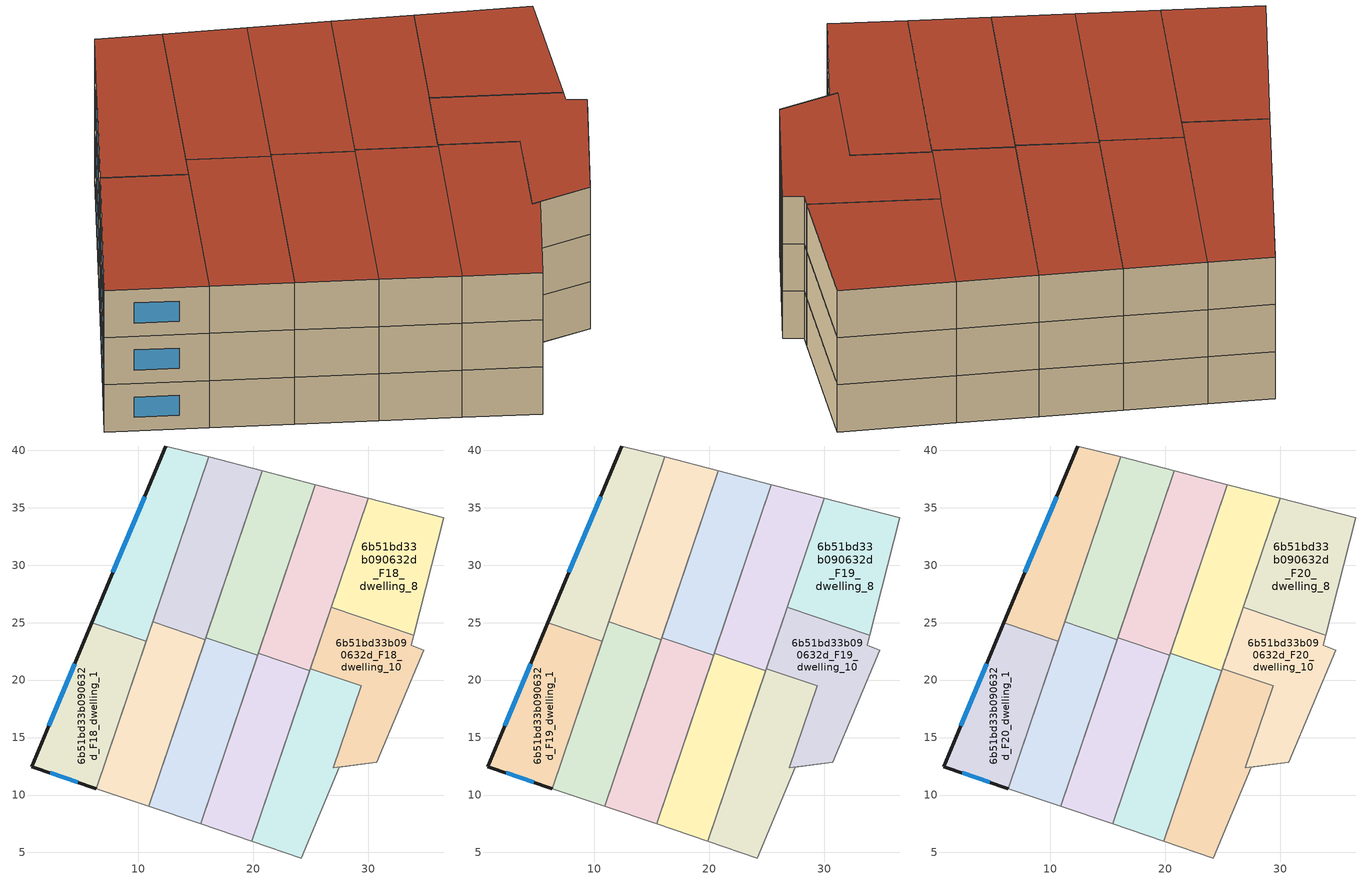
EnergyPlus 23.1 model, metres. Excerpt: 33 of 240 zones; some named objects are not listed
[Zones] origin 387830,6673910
6b51bd33b090632d_F18_dwelling_0
 floor to 6b51bd33b090632d_F17_dwelling_0 (EU_floor_Construction): 16.12,39.41 10.69,23.38 5.97,24.98 12.41,40.37 z54
 wall outside (EU_wall_Construction): 12.41,40.37 5.97,24.98 z54:57
 wall adiabatic (EU_wall_Construction): 10.69,23.38 16.12,39.41 12.41,40.37 z54:57
 wall to 6b51bd33b090632d_F18_dwelling_1 (EU_wall_Construction): 5.97,24.98 10.69,23.38 z54:57
 window (EU_Window_Construction): 10.57,35.97 7.81,29.38 z54.86:56.14
6b51bd33b090632d_F18_dwelling_1
 floor to 6b51bd33b090632d_F17_dwelling_1 (EU_floor_Construction): 10.69,23.38 6.35,10.57 0.73,12.47 5.97,24.98 z54
 wall outside (EU_wall_Construction): 5.97,24.98 0.73,12.47 6.35,10.57 z54:57
 wall adiabatic (EU_wall_Construction): 6.35,10.57 10.69,23.38 z54:57
 window (EU_Window_Construction): 4.47,21.4 2.23,16.04 / 2.34,11.92 4.75,11.11 z54.86:56.14
6b51bd33b090632d_F18_dwelling_10
 floor to 6b51bd33b090632d_F17_dwelling_10 (EU_floor_Construction): 33.98,23.92 33.75,23.04 34.85,22.58 30.77,12.86 26.98,12.35 29.4,19.5 24.98,21 26.79,26.35 z54
 wall adiabatic (EU_wall_Construction): 26.79,26.35 24.98,21 / 30.77,12.86 34.85,22.58 33.75,23.04 33.98,23.92 z54:57
 wall to 6b51bd33b090632d_F18_dwelling_8 (EU_wall_Construction): 33.98,23.92 26.79,26.35 z54:57
 wall to 6b51bd33b090632d_F18_dwelling_9 (EU_wall_Construction): 24.98,21 29.4,19.5 26.98,12.35 30.77,12.86 z54:57
6b51bd33b090632d_F18_dwelling_2
 floor to 6b51bd33b090632d_F17_dwelling_2 (EU_floor_Construction): 20.8,38.21 15.83,23.53 11.27,25.07 16.12,39.41 z54
 wall adiabatic (EU_wall_Construction): 15.83,23.53 20.8,38.21 16.12,39.41 11.27,25.07 z54:57
 wall to 6b51bd33b090632d_F18_dwelling_3 (EU_wall_Construction): 11.27,25.07 15.83,23.53 z54:57
6b51bd33b090632d_F18_dwelling_3
 floor to 6b51bd33b090632d_F17_dwelling_3 (EU_floor_Construction): 15.83,23.53 10.92,9.02 6.35,10.57 11.27,25.07 z54
 wall adiabatic (EU_wall_Construction): 11.27,25.07 6.35,10.57 10.92,9.02 15.83,23.53 z54:57
6b51bd33b090632d_F18_dwelling_4
 floor to 6b51bd33b090632d_F17_dwelling_4 (EU_floor_Construction): 25.43,37.01 20.4,22.17 15.89,23.7 20.8,38.21 z54
 wall adiabatic (EU_wall_Construction): 20.4,22.17 25.43,37.01 20.8,38.21 15.89,23.7 z54:57
 wall to 6b51bd33b090632d_F18_dwelling_5 (EU_wall_Construction): 15.89,23.7 20.4,22.17 z54:57
6b51bd33b090632d_F18_dwelling_5
 floor to 6b51bd33b090632d_F17_dwelling_5 (EU_floor_Construction): 20.4,22.17 15.43,7.49 10.92,9.02 15.89,23.7 z54
 wall adiabatic (EU_wall_Construction): 15.89,23.7 10.92,9.02 15.43,7.49 20.4,22.17 z54:57
6b51bd33b090632d_F18_dwelling_6
 floor to 6b51bd33b090632d_F17_dwelling_6 (EU_floor_Construction): 30,35.83 24.92,20.82 20.46,22.33 25.43,37.01 z54
 wall adiabatic (EU_wall_Construction): 24.92,20.82 30,35.83 25.43,37.01 20.46,22.33 z54:57
 wall to 6b51bd33b090632d_F18_dwelling_7 (EU_wall_Construction): 20.46,22.33 24.92,20.82 z54:57
6b51bd33b090632d_F18_dwelling_7
 floor to 6b51bd33b090632d_F17_dwelling_7 (EU_floor_Construction): 24.92,20.82 19.89,5.98 15.43,7.49 20.46,22.33 z54
 wall adiabatic (EU_wall_Construction): 20.46,22.33 15.43,7.49 19.89,5.98 24.92,20.82 z54:57
6b51bd33b090632d_F18_dwelling_8
 floor to 6b51bd33b090632d_F17_dwelling_8 (EU_floor_Construction): 36.6,34.13 33.98,23.92 26.79,26.35 30,35.83 z54
 wall adiabatic (EU_wall_Construction): 33.98,23.92 36.6,34.13 30,35.83 26.79,26.35 z54:57
6b51bd33b090632d_F18_dwelling_9
 floor to 6b51bd33b090632d_F17_dwelling_9 (EU_floor_Construction): 29.4,19.5 26.98,12.35 30.77,12.86 27.51,12.42 24.2,4.52 19.89,5.98 24.98,21 z54
 wall adiabatic (EU_wall_Construction): 24.98,21 19.89,5.98 24.2,4.52 27.51,12.42 30.77,12.86 z54:57
6b51bd33b090632d_F19_dwelling_0
 floor to 6b51bd33b090632d_F18_dwelling_0 (EU_floor_Construction): 16.12,39.41 10.69,23.38 5.97,24.98 12.41,40.37 z57
 wall outside (EU_wall_Construction): 12.41,40.37 5.97,24.98 z57:60
 wall adiabatic (EU_wall_Construction): 10.69,23.38 16.12,39.41 12.41,40.37 z57:60
 wall to 6b51bd33b090632d_F19_dwelling_1 (EU_wall_Construction): 5.97,24.98 10.69,23.38 z57:60
 window (EU_Window_Construction): 10.57,35.97 7.81,29.38 z57.86:59.14
6b51bd33b090632d_F19_dwelling_1
 floor to 6b51bd33b090632d_F18_dwelling_1 (EU_floor_Construction): 10.69,23.38 6.35,10.57 0.73,12.47 5.97,24.98 z57
 wall outside (EU_wall_Construction): 5.97,24.98 0.73,12.47 6.35,10.57 z57:60
 wall adiabatic (EU_wall_Construction): 6.35,10.57 10.69,23.38 z57:60
 window (EU_Window_Construction): 4.47,21.4 2.23,16.04 / 2.34,11.92 4.75,11.11 z57.86:59.14
6b51bd33b090632d_F19_dwelling_10
 floor to 6b51bd33b090632d_F18_dwelling_10 (EU_floor_Construction): 33.98,23.92 33.75,23.04 34.85,22.58 30.77,12.86 26.98,12.35 29.4,19.5 24.98,21 26.79,26.35 z57
 wall adiabatic (EU_wall_Construction): 26.79,26.35 24.98,21 / 30.77,12.86 34.85,22.58 33.75,23.04 33.98,23.92 z57:60
 wall to 6b51bd33b090632d_F19_dwelling_8 (EU_wall_Construction): 33.98,23.92 26.79,26.35 z57:60
 wall to 6b51bd33b090632d_F19_dwelling_9 (EU_wall_Construction): 24.98,21 29.4,19.5 26.98,12.35 30.77,12.86 z57:60
6b51bd33b090632d_F19_dwelling_2
 floor to 6b51bd33b090632d_F18_dwelling_2 (EU_floor_Construction): 20.8,38.21 15.83,23.53 11.27,25.07 16.12,39.41 z57
 wall adiabatic (EU_wall_Construction): 15.83,23.53 20.8,38.21 16.12,39.41 11.27,25.07 z57:60
 wall to 6b51bd33b090632d_F19_dwelling_3 (EU_wall_Construction): 11.27,25.07 15.83,23.53 z57:60
6b51bd33b090632d_F19_dwelling_3
 floor to 6b51bd33b090632d_F18_dwelling_3 (EU_floor_Construction): 15.83,23.53 10.92,9.02 6.35,10.57 11.27,25.07 z57
 wall adiabatic (EU_wall_Construction): 11.27,25.07 6.35,10.57 10.92,9.02 15.83,23.53 z57:60
6b51bd33b090632d_F19_dwelling_4
 floor to 6b51bd33b090632d_F18_dwelling_4 (EU_floor_Construction): 25.43,37.01 20.4,22.17 15.89,23.7 20.8,38.21 z57
 wall adiabatic (EU_wall_Construction): 20.4,22.17 25.43,37.01 20.8,38.21 15.89,23.7 z57:60
 wall to 6b51bd33b090632d_F19_dwelling_5 (EU_wall_Construction): 15.89,23.7 20.4,22.17 z57:60
6b51bd33b090632d_F19_dwelling_5
 floor to 6b51bd33b090632d_F18_dwelling_5 (EU_floor_Construction): 20.4,22.17 15.43,7.49 10.92,9.02 15.89,23.7 z57
 wall adiabatic (EU_wall_Construction): 15.89,23.7 10.92,9.02 15.43,7.49 20.4,22.17 z57:60
6b51bd33b090632d_F19_dwelling_6
 floor to 6b51bd33b090632d_F18_dwelling_6 (EU_floor_Construction): 30,35.83 24.92,20.82 20.46,22.33 25.43,37.01 z57
 wall adiabatic (EU_wall_Construction): 24.92,20.82 30,35.83 25.43,37.01 20.46,22.33 z57:60
 wall to 6b51bd33b090632d_F19_dwelling_7 (EU_wall_Construction): 20.46,22.33 24.92,20.82 z57:60
6b51bd33b090632d_F19_dwelling_7
 floor to 6b51bd33b090632d_F18_dwelling_7 (EU_floor_Construction): 24.92,20.82 19.89,5.98 15.43,7.49 20.46,22.33 z57
 wall adiabatic (EU_wall_Construction): 20.46,22.33 15.43,7.49 19.89,5.98 24.92,20.82 z57:60
6b51bd33b090632d_F19_dwelling_8
 floor to 6b51bd33b090632d_F18_dwelling_8 (EU_floor_Construction): 36.6,34.13 33.98,23.92 26.79,26.35 30,35.83 z57
 wall adiabatic (EU_wall_Construction): 33.98,23.92 36.6,34.13 30,35.83 26.79,26.35 z57:60
6b51bd33b090632d_F19_dwelling_9
 floor to 6b51bd33b090632d_F18_dwelling_9 (EU_floor_Construction): 29.4,19.5 26.98,12.35 30.77,12.86 27.51,12.42 24.2,4.52 19.89,5.98 24.98,21 z57
 wall adiabatic (EU_wall_Construction): 24.98,21 19.89,5.98 24.2,4.52 27.51,12.42 30.77,12.86 z57:60
6b51bd33b090632d_F20_dwelling_0
 floor to 6b51bd33b090632d_F19_dwelling_0 (EU_floor_Construction): 16.12,39.41 10.69,23.38 5.97,24.98 12.41,40.37 z60
 wall outside (EU_wall_Construction): 12.41,40.37 5.97,24.98 z60:63
 wall adiabatic (EU_wall_Construction): 10.69,23.38 16.12,39.41 12.41,40.37 z60:63
 wall to 6b51bd33b090632d_F20_dwelling_1 (EU_wall_Construction): 5.97,24.98 10.69,23.38 z60:63
 window (EU_Window_Construction): 10.57,35.97 7.81,29.38 z60.86:62.14
 roof outside (EU_roof_Construction): 10.69,23.38 16.12,39.41 12.41,40.37 5.97,24.98 z63
6b51bd33b090632d_F20_dwelling_1
 floor to 6b51bd33b090632d_F19_dwelling_1 (EU_floor_Construction): 10.69,23.38 6.35,10.57 0.73,12.47 5.97,24.98 z60
 wall outside (EU_wall_Construction): 5.97,24.98 0.73,12.47 6.35,10.57 z60:63
 wall adiabatic (EU_wall_Construction): 6.35,10.57 10.69,23.38 z60:63
 window (EU_Window_Construction): 4.47,21.4 2.23,16.04 / 2.34,11.92 4.75,11.11 z60.86:62.14
 roof outside (EU_roof_Construction): 6.35,10.57 10.69,23.38 5.97,24.98 0.73,12.47 z63
6b51bd33b090632d_F20_dwelling_10
 floor to 6b51bd33b090632d_F19_dwelling_10 (EU_floor_Construction): 33.98,23.92 33.75,23.04 34.85,22.58 30.77,12.86 26.98,12.35 29.4,19.5 24.98,21 26.79,26.35 z60
 wall adiabatic (EU_wall_Construction): 26.79,26.35 24.98,21 / 30.77,12.86 34.85,22.58 33.75,23.04 33.98,23.92 z60:63
 wall to 6b51bd33b090632d_F20_dwelling_8 (EU_wall_Construction): 33.98,23.92 26.79,26.35 z60:63
 wall to 6b51bd33b090632d_F20_dwelling_9 (EU_wall_Construction): 24.98,21 29.4,19.5 26.98,12.35 30.77,12.86 z60:63
 roof outside (EU_roof_Construction): 30.77,12.86 34.85,22.58 33.75,23.04 33.98,23.92 26.79,26.35 24.98,21 29.4,19.5 26.98,12.35 z63
6b51bd33b090632d_F20_dwelling_2
 floor to 6b51bd33b090632d_F19_dwelling_2 (EU_floor_Construction): 20.8,38.21 15.83,23.53 11.27,25.07 16.12,39.41 z60
 wall adiabatic (EU_wall_Construction): 15.83,23.53 20.8,38.21 16.12,39.41 11.27,25.07 z60:63
 wall to 6b51bd33b090632d_F20_dwelling_3 (EU_wall_Construction): 11.27,25.07 15.83,23.53 z60:63
 roof outside (EU_roof_Construction): 15.83,23.53 20.8,38.21 16.12,39.41 11.27,25.07 z63
6b51bd33b090632d_F20_dwelling_3
 floor to 6b51bd33b090632d_F19_dwelling_3 (EU_floor_Construction): 15.83,23.53 10.92,9.02 6.35,10.57 11.27,25.07 z60
 wall adiabatic (EU_wall_Construction): 11.27,25.07 6.35,10.57 10.92,9.02 15.83,23.53 z60:63
 roof outside (EU_roof_Construction): 10.92,9.02 15.83,23.53 11.27,25.07 6.35,10.57 z63
6b51bd33b090632d_F20_dwelling_4
 floor to 6b51bd33b090632d_F19_dwelling_4 (EU_floor_Construction): 25.43,37.01 20.4,22.17 15.89,23.7 20.8,38.21 z60
 wall adiabatic (EU_wall_Construction): 20.4,22.17 25.43,37.01 20.8,38.21 15.89,23.7 z60:63
 wall to 6b51bd33b090632d_F20_dwelling_5 (EU_wall_Construction): 15.89,23.7 20.4,22.17 z60:63
 roof outside (EU_roof_Construction): 20.4,22.17 25.43,37.01 20.8,38.21 15.89,23.7 z63
6b51bd33b090632d_F20_dwelling_5
 floor to 6b51bd33b090632d_F19_dwelling_5 (EU_floor_Construction): 20.4,22.17 15.43,7.49 10.92,9.02 15.89,23.7 z60
 wall adiabatic (EU_wall_Construction): 15.89,23.7 10.92,9.02 15.43,7.49 20.4,22.17 z60:63
 roof outside (EU_roof_Construction): 15.43,7.49 20.4,22.17 15.89,23.7 10.92,9.02 z63
6b51bd33b090632d_F20_dwelling_6
 floor to 6b51bd33b090632d_F19_dwelling_6 (EU_floor_Construction): 30,35.83 24.92,20.82 20.46,22.33 25.43,37.01 z60
 wall adiabatic (EU_wall_Construction): 24.92,20.82 30,35.83 25.43,37.01 20.46,22.33 z60:63
 wall to 6b51bd33b090632d_F20_dwelling_7 (EU_wall_Construction): 20.46,22.33 24.92,20.82 z60:63
 roof outside (EU_roof_Construction): 24.92,20.82 30,35.83 25.43,37.01 20.46,22.33 z63
6b51bd33b090632d_F20_dwelling_7
 floor to 6b51bd33b090632d_F19_dwelling_7 (EU_floor_Construction): 24.92,20.82 19.89,5.98 15.43,7.49 20.46,22.33 z60
 wall adiabatic (EU_wall_Construction): 20.46,22.33 15.43,7.49 19.89,5.98 24.92,20.82 z60:63
 roof outside (EU_roof_Construction): 19.89,5.98 24.92,20.82 20.46,22.33 15.43,7.49 z63
6b51bd33b090632d_F20_dwelling_8
 floor to 6b51bd33b090632d_F19_dwelling_8 (EU_floor_Construction): 36.6,34.13 33.98,23.92 26.79,26.35 30,35.83 z60
 wall adiabatic (EU_wall_Construction): 33.98,23.92 36.6,34.13 30,35.83 26.79,26.35 z60:63
 roof outside (EU_roof_Construction): 33.98,23.92 36.6,34.13 30,35.83 26.79,26.35 z63
6b51bd33b090632d_F20_dwelling_9
 floor to 6b51bd33b090632d_F19_dwelling_9 (EU_floor_Construction): 29.4,19.5 26.98,12.35 30.77,12.86 27.51,12.42 24.2,4.52 19.89,5.98 24.98,21 z60
 wall adiabatic (EU_wall_Construction): 24.98,21 19.89,5.98 24.2,4.52 27.51,12.42 30.77,12.86 z60:63
 roof outside (EU_roof_Construction): 24.2,4.52 27.51,12.42 30.77,12.86 26.98,12.35 29.4,19.5 24.98,21 19.89,5.98 z63
[Building]
EU S2 Campaign: North Axis=0; Terrain=City; Solar Distribution=FullExterior
[Site:Location]
Helsinki-Vantaa.AP: Latitude=60.317; Longitude=24.963; Time Zone=2; Elevation=54.6
[SizingPeriod:WeatherFileDays]
AnnualSizingPeriod: Begin Month=1; Begin Day of Month=1; End Month=12; End Day of Month=31; Day of Week for Start Day=Monday; Use Weather File Daylight Saving Period=No; Use Weather File Rain and Snow Indicators=No
[MATERIAL]
EU_InternalMass_Material: Roughness=MediumRough; Thickness=0.1; Conductivity=1; Density=1800; Specific Heat=900; Thermal Absorptance=0.9; Solar Absorptance=0.7; Visible Absorptance=0.7
[MATERIAL:NOMASS] Roughness=MediumRough; Thermal Absorptance=0.9; Solar Absorptance=0.7; Visible Absorptance=0.7
Name | Thermal Resistance
EU_wall_NoMass | 5.91765
EU_roof_NoMass | 11.1778
EU_floor_NoMass | 6.2875
[WINDOWMATERIAL:SIMPLEGLAZINGSYSTEM]
EU_Window_SimpleGlazing: UFactor=0.994035; Solar Heat Gain Coefficient=0.7; Visible Transmittance=0.7
[CONSTRUCTION]
EU_wall_Construction: EU_wall_NoMass
EU_roof_Construction: EU_roof_NoMass
EU_floor_Construction: EU_floor_NoMass
EU_Window_Construction: EU_Window_SimpleGlazing
EU_InternalMass_Construction: EU_InternalMass_Material
[ZONE] Type=1; Multiplier=1; Ceiling Height=autocalculate; Floor Area=autocalculate; Part of Total Floor Area=Yes
Name | Volume
6b51bd33b090632d_F18_dwelling_0; 6b51bd33b090632d_F19_dwelling_0; 6b51bd33b090632d_F20_dwelling_0; 6b51bd33b090632d_F18_dwelling_5; 6b51bd33b090632d_F19_dwelling_5; 6b51bd33b090632d_F20_dwelling_5 | 221.519
6b51bd33b090632d_F18_dwelling_1; 6b51bd33b090632d_F19_dwelling_1; 6b51bd33b090632d_F20_dwelling_1 | 221.535
6b51bd33b090632d_F18_dwelling_10; 6b51bd33b090632d_F19_dwelling_10; 6b51bd33b090632d_F20_dwelling_10 | 216.568
6b51bd33b090632d_F18_dwelling_2; 6b51bd33b090632d_F19_dwelling_2; 6b51bd33b090632d_F20_dwelling_2 | 221.546
6b51bd33b090632d_F18_dwelling_3; 6b51bd33b090632d_F19_dwelling_3; 6b51bd33b090632d_F20_dwelling_3 | 221.531
6b51bd33b090632d_F18_dwelling_4; 6b51bd33b090632d_F19_dwelling_4; 6b51bd33b090632d_F20_dwelling_4 | 221.552
6b51bd33b090632d_F18_dwelling_6; 6b51bd33b090632d_F19_dwelling_6; 6b51bd33b090632d_F20_dwelling_6 | 221.539
6b51bd33b090632d_F18_dwelling_7; 6b51bd33b090632d_F19_dwelling_7; 6b51bd33b090632d_F20_dwelling_7 | 221.562
6b51bd33b090632d_F18_dwelling_8; 6b51bd33b090632d_F19_dwelling_8; 6b51bd33b090632d_F20_dwelling_8 | 221.515
6b51bd33b090632d_F18_dwelling_9; 6b51bd33b090632d_F19_dwelling_9; 6b51bd33b090632d_F20_dwelling_9 | 226.431
[INTERNALMASS] Construction=EU_InternalMass_Construction
Name | Zone or ZoneList | Surface Area
6b51bd33b090632d_F18_dwelling_0_EU_InternalMass | 6b51bd33b090632d_F18_dwelling_0 | 73.8402
6b51bd33b090632d_F18_dwelling_1_EU_InternalMass | 6b51bd33b090632d_F18_dwelling_1 | 73.8467
6b51bd33b090632d_F18_dwelling_2_EU_InternalMass | 6b51bd33b090632d_F18_dwelling_2 | 73.8485
6b51bd33b090632d_F18_dwelling_3_EU_InternalMass | 6b51bd33b090632d_F18_dwelling_3 | 73.8448
6b51bd33b090632d_F18_dwelling_4_EU_InternalMass | 6b51bd33b090632d_F18_dwelling_4 | 73.8509
6b51bd33b090632d_F18_dwelling_5_EU_InternalMass | 6b51bd33b090632d_F18_dwelling_5 | 73.8399
6b51bd33b090632d_F18_dwelling_6_EU_InternalMass | 6b51bd33b090632d_F18_dwelling_6 | 73.8456
6b51bd33b090632d_F18_dwelling_7_EU_InternalMass | 6b51bd33b090632d_F18_dwelling_7 | 73.8544
6b51bd33b090632d_F18_dwelling_8_EU_InternalMass | 6b51bd33b090632d_F18_dwelling_8 | 73.8384
6b51bd33b090632d_F18_dwelling_9_EU_InternalMass | 6b51bd33b090632d_F18_dwelling_9 | 75.4861
6b51bd33b090632d_F18_dwelling_10_EU_InternalMass | 6b51bd33b090632d_F18_dwelling_10 | 72.2036
6b51bd33b090632d_F19_dwelling_0_EU_InternalMass | 6b51bd33b090632d_F19_dwelling_0 | 73.8402
6b51bd33b090632d_F19_dwelling_1_EU_InternalMass | 6b51bd33b090632d_F19_dwelling_1 | 73.8467
6b51bd33b090632d_F19_dwelling_2_EU_InternalMass | 6b51bd33b090632d_F19_dwelling_2 | 73.8485
6b51bd33b090632d_F19_dwelling_3_EU_InternalMass | 6b51bd33b090632d_F19_dwelling_3 | 73.8448
6b51bd33b090632d_F19_dwelling_4_EU_InternalMass | 6b51bd33b090632d_F19_dwelling_4 | 73.8509
6b51bd33b090632d_F19_dwelling_5_EU_InternalMass | 6b51bd33b090632d_F19_dwelling_5 | 73.8399
6b51bd33b090632d_F19_dwelling_6_EU_InternalMass | 6b51bd33b090632d_F19_dwelling_6 | 73.8456
6b51bd33b090632d_F19_dwelling_7_EU_InternalMass | 6b51bd33b090632d_F19_dwelling_7 | 73.8544
6b51bd33b090632d_F19_dwelling_8_EU_InternalMass | 6b51bd33b090632d_F19_dwelling_8 | 73.8384
6b51bd33b090632d_F19_dwelling_9_EU_InternalMass | 6b51bd33b090632d_F19_dwelling_9 | 75.4861
6b51bd33b090632d_F19_dwelling_10_EU_InternalMass | 6b51bd33b090632d_F19_dwelling_10 | 72.2036
6b51bd33b090632d_F20_dwelling_0_EU_InternalMass | 6b51bd33b090632d_F20_dwelling_0 | 73.8402
6b51bd33b090632d_F20_dwelling_1_EU_InternalMass | 6b51bd33b090632d_F20_dwelling_1 | 73.8467
6b51bd33b090632d_F20_dwelling_2_EU_InternalMass | 6b51bd33b090632d_F20_dwelling_2 | 73.8485
6b51bd33b090632d_F20_dwelling_3_EU_InternalMass | 6b51bd33b090632d_F20_dwelling_3 | 73.8448
6b51bd33b090632d_F20_dwelling_4_EU_InternalMass | 6b51bd33b090632d_F20_dwelling_4 | 73.8509
6b51bd33b090632d_F20_dwelling_5_EU_InternalMass | 6b51bd33b090632d_F20_dwelling_5 | 73.8399
6b51bd33b090632d_F20_dwelling_6_EU_InternalMass | 6b51bd33b090632d_F20_dwelling_6 | 73.8456
6b51bd33b090632d_F20_dwelling_7_EU_InternalMass | 6b51bd33b090632d_F20_dwelling_7 | 73.8544
6b51bd33b090632d_F20_dwelling_8_EU_InternalMass | 6b51bd33b090632d_F20_dwelling_8 | 73.8384
6b51bd33b090632d_F20_dwelling_9_EU_InternalMass | 6b51bd33b090632d_F20_dwelling_9 | 75.4861
6b51bd33b090632d_F20_dwelling_10_EU_InternalMass | 6b51bd33b090632d_F20_dwelling_10 | 72.2036
[OTHEREQUIPMENT] Fuel Type=Electricity; Design Level Calculation Method=Watts/Area; Power per Zone Floor Area=1; Fraction Latent=0; Fraction Radiant=0; Fraction Lost=0; Carbon Dioxide Generation Rate=0; EndUse Subcategory=EU_Step8_InternalGains
Name | Zone or ZoneList or Space or SpaceList | Schedule
EU_Step8_InternalGain_6b51bd33b090632d_F18_dwelling_0_f000 | 6b51bd33b090632d_F18_dwelling_0 | EU_Step8_GainSchedule_6b51bd33b090632d_F18_dwelling_0_f000
EU_Step8_InternalGain_6b51bd33b090632d_F18_dwelling_1_f000 | 6b51bd33b090632d_F18_dwelling_1 | EU_Step8_GainSchedule_6b51bd33b090632d_F18_dwelling_1_f000
EU_Step8_InternalGain_6b51bd33b090632d_F18_dwelling_2_f000 | 6b51bd33b090632d_F18_dwelling_2 | EU_Step8_GainSchedule_6b51bd33b090632d_F18_dwelling_2_f000
EU_Step8_InternalGain_6b51bd33b090632d_F18_dwelling_3_f000 | 6b51bd33b090632d_F18_dwelling_3 | EU_Step8_GainSchedule_6b51bd33b090632d_F18_dwelling_3_f000
EU_Step8_InternalGain_6b51bd33b090632d_F18_dwelling_4_f000 | 6b51bd33b090632d_F18_dwelling_4 | EU_Step8_GainSchedule_6b51bd33b090632d_F18_dwelling_4_f000
EU_Step8_InternalGain_6b51bd33b090632d_F18_dwelling_5_f000 | 6b51bd33b090632d_F18_dwelling_5 | EU_Step8_GainSchedule_6b51bd33b090632d_F18_dwelling_5_f000
EU_Step8_InternalGain_6b51bd33b090632d_F18_dwelling_6_f000 | 6b51bd33b090632d_F18_dwelling_6 | EU_Step8_GainSchedule_6b51bd33b090632d_F18_dwelling_6_f000
EU_Step8_InternalGain_6b51bd33b090632d_F18_dwelling_7_f000 | 6b51bd33b090632d_F18_dwelling_7 | EU_Step8_GainSchedule_6b51bd33b090632d_F18_dwelling_7_f000
EU_Step8_InternalGain_6b51bd33b090632d_F18_dwelling_8_f000 | 6b51bd33b090632d_F18_dwelling_8 | EU_Step8_GainSchedule_6b51bd33b090632d_F18_dwelling_8_f000
EU_Step8_InternalGain_6b51bd33b090632d_F18_dwelling_9_f000 | 6b51bd33b090632d_F18_dwelling_9 | EU_Step8_GainSchedule_6b51bd33b090632d_F18_dwelling_9_f000
EU_Step8_InternalGain_6b51bd33b090632d_F18_dwelling_10_f000 | 6b51bd33b090632d_F18_dwelling_10 | EU_Step8_GainSchedule_6b51bd33b090632d_F18_dwelling_10_f000
EU_Step8_InternalGain_6b51bd33b090632d_F19_dwelling_0_f000 | 6b51bd33b090632d_F19_dwelling_0 | EU_Step8_GainSchedule_6b51bd33b090632d_F19_dwelling_0_f000
EU_Step8_InternalGain_6b51bd33b090632d_F19_dwelling_1_f000 | 6b51bd33b090632d_F19_dwelling_1 | EU_Step8_GainSchedule_6b51bd33b090632d_F19_dwelling_1_f000
EU_Step8_InternalGain_6b51bd33b090632d_F19_dwelling_2_f000 | 6b51bd33b090632d_F19_dwelling_2 | EU_Step8_GainSchedule_6b51bd33b090632d_F19_dwelling_2_f000
EU_Step8_InternalGain_6b51bd33b090632d_F19_dwelling_3_f000 | 6b51bd33b090632d_F19_dwelling_3 | EU_Step8_GainSchedule_6b51bd33b090632d_F19_dwelling_3_f000
EU_Step8_InternalGain_6b51bd33b090632d_F19_dwelling_4_f000 | 6b51bd33b090632d_F19_dwelling_4 | EU_Step8_GainSchedule_6b51bd33b090632d_F19_dwelling_4_f000
EU_Step8_InternalGain_6b51bd33b090632d_F19_dwelling_5_f000 | 6b51bd33b090632d_F19_dwelling_5 | EU_Step8_GainSchedule_6b51bd33b090632d_F19_dwelling_5_f000
EU_Step8_InternalGain_6b51bd33b090632d_F19_dwelling_6_f000 | 6b51bd33b090632d_F19_dwelling_6 | EU_Step8_GainSchedule_6b51bd33b090632d_F19_dwelling_6_f000
EU_Step8_InternalGain_6b51bd33b090632d_F19_dwelling_7_f000 | 6b51bd33b090632d_F19_dwelling_7 | EU_Step8_GainSchedule_6b51bd33b090632d_F19_dwelling_7_f000
EU_Step8_InternalGain_6b51bd33b090632d_F19_dwelling_8_f000 | 6b51bd33b090632d_F19_dwelling_8 | EU_Step8_GainSchedule_6b51bd33b090632d_F19_dwelling_8_f000
EU_Step8_InternalGain_6b51bd33b090632d_F19_dwelling_9_f000 | 6b51bd33b090632d_F19_dwelling_9 | EU_Step8_GainSchedule_6b51bd33b090632d_F19_dwelling_9_f000
EU_Step8_InternalGain_6b51bd33b090632d_F19_dwelling_10_f000 | 6b51bd33b090632d_F19_dwelling_10 | EU_Step8_GainSchedule_6b51bd33b090632d_F19_dwelling_10_f000
EU_Step8_InternalGain_6b51bd33b090632d_F20_dwelling_0_f000 | 6b51bd33b090632d_F20_dwelling_0 | EU_Step8_GainSchedule_6b51bd33b090632d_F20_dwelling_0_f000
EU_Step8_InternalGain_6b51bd33b090632d_F20_dwelling_1_f000 | 6b51bd33b090632d_F20_dwelling_1 | EU_Step8_GainSchedule_6b51bd33b090632d_F20_dwelling_1_f000
EU_Step8_InternalGain_6b51bd33b090632d_F20_dwelling_2_f000 | 6b51bd33b090632d_F20_dwelling_2 | EU_Step8_GainSchedule_6b51bd33b090632d_F20_dwelling_2_f000
EU_Step8_InternalGain_6b51bd33b090632d_F20_dwelling_3_f000 | 6b51bd33b090632d_F20_dwelling_3 | EU_Step8_GainSchedule_6b51bd33b090632d_F20_dwelling_3_f000
EU_Step8_InternalGain_6b51bd33b090632d_F20_dwelling_4_f000 | 6b51bd33b090632d_F20_dwelling_4 | EU_Step8_GainSchedule_6b51bd33b090632d_F20_dwelling_4_f000
EU_Step8_InternalGain_6b51bd33b090632d_F20_dwelling_5_f000 | 6b51bd33b090632d_F20_dwelling_5 | EU_Step8_GainSchedule_6b51bd33b090632d_F20_dwelling_5_f000
EU_Step8_InternalGain_6b51bd33b090632d_F20_dwelling_6_f000 | 6b51bd33b090632d_F20_dwelling_6 | EU_Step8_GainSchedule_6b51bd33b090632d_F20_dwelling_6_f000
EU_Step8_InternalGain_6b51bd33b090632d_F20_dwelling_7_f000 | 6b51bd33b090632d_F20_dwelling_7 | EU_Step8_GainSchedule_6b51bd33b090632d_F20_dwelling_7_f000
EU_Step8_InternalGain_6b51bd33b090632d_F20_dwelling_8_f000 | 6b51bd33b090632d_F20_dwelling_8 | EU_Step8_GainSchedule_6b51bd33b090632d_F20_dwelling_8_f000
EU_Step8_InternalGain_6b51bd33b090632d_F20_dwelling_9_f000 | 6b51bd33b090632d_F20_dwelling_9 | EU_Step8_GainSchedule_6b51bd33b090632d_F20_dwelling_9_f000
EU_Step8_InternalGain_6b51bd33b090632d_F20_dwelling_10_f000 | 6b51bd33b090632d_F20_dwelling_10 | EU_Step8_GainSchedule_6b51bd33b090632d_F20_dwelling_10_f000
[ZONEVENTILATION:DESIGNFLOWRATE] Schedule=EU_AlwaysOn; Design Flow Rate Calculation Method=AirChanges/Hour; Air Changes per Hour=0.596421; Ventilation Type=Natural; Fan Pressure Rise=0; Fan Total Efficiency=1; Constant Term Coefficient=1; Temperature Term Coefficient=0; Velocity Term Coefficient=0; Velocity Squared Term Coefficient=0; Minimum Indoor Temperature=-100; Maximum Indoor Temperature=100; Delta Temperature=-100; Minimum Outdoor Temperature=-100; Maximum Outdoor Temperature=100; Maximum Wind Speed=40
Name | Zone or ZoneList or Space or SpaceList
EU_ConstantAir_6b51bd33b090632d_F18_dwelling_0 | 6b51bd33b090632d_F18_dwelling_0
EU_ConstantAir_6b51bd33b090632d_F18_dwelling_1 | 6b51bd33b090632d_F18_dwelling_1
EU_ConstantAir_6b51bd33b090632d_F18_dwelling_2 | 6b51bd33b090632d_F18_dwelling_2
EU_ConstantAir_6b51bd33b090632d_F18_dwelling_3 | 6b51bd33b090632d_F18_dwelling_3
EU_ConstantAir_6b51bd33b090632d_F18_dwelling_4 | 6b51bd33b090632d_F18_dwelling_4
EU_ConstantAir_6b51bd33b090632d_F18_dwelling_5 | 6b51bd33b090632d_F18_dwelling_5
EU_ConstantAir_6b51bd33b090632d_F18_dwelling_6 | 6b51bd33b090632d_F18_dwelling_6
EU_ConstantAir_6b51bd33b090632d_F18_dwelling_7 | 6b51bd33b090632d_F18_dwelling_7
EU_ConstantAir_6b51bd33b090632d_F18_dwelling_8 | 6b51bd33b090632d_F18_dwelling_8
EU_ConstantAir_6b51bd33b090632d_F18_dwelling_9 | 6b51bd33b090632d_F18_dwelling_9
EU_ConstantAir_6b51bd33b090632d_F18_dwelling_10 | 6b51bd33b090632d_F18_dwelling_10
EU_ConstantAir_6b51bd33b090632d_F19_dwelling_0 | 6b51bd33b090632d_F19_dwelling_0
EU_ConstantAir_6b51bd33b090632d_F19_dwelling_1 | 6b51bd33b090632d_F19_dwelling_1
EU_ConstantAir_6b51bd33b090632d_F19_dwelling_2 | 6b51bd33b090632d_F19_dwelling_2
EU_ConstantAir_6b51bd33b090632d_F19_dwelling_3 | 6b51bd33b090632d_F19_dwelling_3
EU_ConstantAir_6b51bd33b090632d_F19_dwelling_4 | 6b51bd33b090632d_F19_dwelling_4
EU_ConstantAir_6b51bd33b090632d_F19_dwelling_5 | 6b51bd33b090632d_F19_dwelling_5
EU_ConstantAir_6b51bd33b090632d_F19_dwelling_6 | 6b51bd33b090632d_F19_dwelling_6
EU_ConstantAir_6b51bd33b090632d_F19_dwelling_7 | 6b51bd33b090632d_F19_dwelling_7
EU_ConstantAir_6b51bd33b090632d_F19_dwelling_8 | 6b51bd33b090632d_F19_dwelling_8
EU_ConstantAir_6b51bd33b090632d_F19_dwelling_9 | 6b51bd33b090632d_F19_dwelling_9
EU_ConstantAir_6b51bd33b090632d_F19_dwelling_10 | 6b51bd33b090632d_F19_dwelling_10
EU_ConstantAir_6b51bd33b090632d_F20_dwelling_0 | 6b51bd33b090632d_F20_dwelling_0
EU_ConstantAir_6b51bd33b090632d_F20_dwelling_1 | 6b51bd33b090632d_F20_dwelling_1
EU_ConstantAir_6b51bd33b090632d_F20_dwelling_2 | 6b51bd33b090632d_F20_dwelling_2
EU_ConstantAir_6b51bd33b090632d_F20_dwelling_3 | 6b51bd33b090632d_F20_dwelling_3
EU_ConstantAir_6b51bd33b090632d_F20_dwelling_4 | 6b51bd33b090632d_F20_dwelling_4
EU_ConstantAir_6b51bd33b090632d_F20_dwelling_5 | 6b51bd33b090632d_F20_dwelling_5
EU_ConstantAir_6b51bd33b090632d_F20_dwelling_6 | 6b51bd33b090632d_F20_dwelling_6
EU_ConstantAir_6b51bd33b090632d_F20_dwelling_7 | 6b51bd33b090632d_F20_dwelling_7
EU_ConstantAir_6b51bd33b090632d_F20_dwelling_8 | 6b51bd33b090632d_F20_dwelling_8
EU_ConstantAir_6b51bd33b090632d_F20_dwelling_9 | 6b51bd33b090632d_F20_dwelling_9
EU_ConstantAir_6b51bd33b090632d_F20_dwelling_10 | 6b51bd33b090632d_F20_dwelling_10
[HVACTEMPLATE:ZONE:IDEALLOADSAIRSYSTEM] System Availability Schedule=EU_AlwaysOn; Maximum Heating Supply Air Temperature=50; Minimum Cooling Supply Air Temperature=13; Maximum Heating Supply Air Humidity Ratio=0.0156; Minimum Cooling Supply Air Humidity Ratio=0.0077; Heating Limit=NoLimit; Cooling Limit=NoLimit; Heating Availability Schedule=EU_AlwaysOn; Cooling Availability Schedule=EU_CoolingOff; Dehumidification Control Type=ConstantSensibleHeatRatio; Cooling Sensible Heat Ratio=0.7; Dehumidification Setpoint=60; Humidification Control Type=None; Humidification Setpoint=30; Outdoor Air Method=None; Outdoor Air Flow Rate per Person=0.00944; Outdoor Air Flow Rate per Zone Floor Area=0; Outdoor Air Flow Rate per Zone=0; Demand Controlled Ventilation Type=None; Outdoor Air Economizer Type=NoEconomizer; Heat Recovery Type=None; Sensible Heat Recovery Effectiveness=0.7; Latent Heat Recovery Effectiveness=0.65
Name | Template Thermostat
6b51bd33b090632d_F18_dwelling_0 | EU_HeatOnly_6b51bd33b090632d_F18_dwelling_0
6b51bd33b090632d_F18_dwelling_1 | EU_HeatOnly_6b51bd33b090632d_F18_dwelling_1
6b51bd33b090632d_F18_dwelling_2 | EU_HeatOnly_6b51bd33b090632d_F18_dwelling_2
6b51bd33b090632d_F18_dwelling_3 | EU_HeatOnly_6b51bd33b090632d_F18_dwelling_3
6b51bd33b090632d_F18_dwelling_4 | EU_HeatOnly_6b51bd33b090632d_F18_dwelling_4
6b51bd33b090632d_F18_dwelling_5 | EU_HeatOnly_6b51bd33b090632d_F18_dwelling_5
6b51bd33b090632d_F18_dwelling_6 | EU_HeatOnly_6b51bd33b090632d_F18_dwelling_6
6b51bd33b090632d_F18_dwelling_7 | EU_HeatOnly_6b51bd33b090632d_F18_dwelling_7
6b51bd33b090632d_F18_dwelling_8 | EU_HeatOnly_6b51bd33b090632d_F18_dwelling_8
6b51bd33b090632d_F18_dwelling_9 | EU_HeatOnly_6b51bd33b090632d_F18_dwelling_9
6b51bd33b090632d_F18_dwelling_10 | EU_HeatOnly_6b51bd33b090632d_F18_dwelling_10
6b51bd33b090632d_F19_dwelling_0 | EU_HeatOnly_6b51bd33b090632d_F19_dwelling_0
6b51bd33b090632d_F19_dwelling_1 | EU_HeatOnly_6b51bd33b090632d_F19_dwelling_1
6b51bd33b090632d_F19_dwelling_2 | EU_HeatOnly_6b51bd33b090632d_F19_dwelling_2
6b51bd33b090632d_F19_dwelling_3 | EU_HeatOnly_6b51bd33b090632d_F19_dwelling_3
6b51bd33b090632d_F19_dwelling_4 | EU_HeatOnly_6b51bd33b090632d_F19_dwelling_4
6b51bd33b090632d_F19_dwelling_5 | EU_HeatOnly_6b51bd33b090632d_F19_dwelling_5
6b51bd33b090632d_F19_dwelling_6 | EU_HeatOnly_6b51bd33b090632d_F19_dwelling_6
6b51bd33b090632d_F19_dwelling_7 | EU_HeatOnly_6b51bd33b090632d_F19_dwelling_7
6b51bd33b090632d_F19_dwelling_8 | EU_HeatOnly_6b51bd33b090632d_F19_dwelling_8
6b51bd33b090632d_F19_dwelling_9 | EU_HeatOnly_6b51bd33b090632d_F19_dwelling_9
6b51bd33b090632d_F19_dwelling_10 | EU_HeatOnly_6b51bd33b090632d_F19_dwelling_10
6b51bd33b090632d_F20_dwelling_0 | EU_HeatOnly_6b51bd33b090632d_F20_dwelling_0
6b51bd33b090632d_F20_dwelling_1 | EU_HeatOnly_6b51bd33b090632d_F20_dwelling_1
6b51bd33b090632d_F20_dwelling_2 | EU_HeatOnly_6b51bd33b090632d_F20_dwelling_2
6b51bd33b090632d_F20_dwelling_3 | EU_HeatOnly_6b51bd33b090632d_F20_dwelling_3
6b51bd33b090632d_F20_dwelling_4 | EU_HeatOnly_6b51bd33b090632d_F20_dwelling_4
6b51bd33b090632d_F20_dwelling_5 | EU_HeatOnly_6b51bd33b090632d_F20_dwelling_5
6b51bd33b090632d_F20_dwelling_6 | EU_HeatOnly_6b51bd33b090632d_F20_dwelling_6
6b51bd33b090632d_F20_dwelling_7 | EU_HeatOnly_6b51bd33b090632d_F20_dwelling_7
6b51bd33b090632d_F20_dwelling_8 | EU_HeatOnly_6b51bd33b090632d_F20_dwelling_8
6b51bd33b090632d_F20_dwelling_9 | EU_HeatOnly_6b51bd33b090632d_F20_dwelling_9
6b51bd33b090632d_F20_dwelling_10 | EU_HeatOnly_6b51bd33b090632d_F20_dwelling_10
[SIZING:ZONE] Zone Cooling Design Supply Air Temperature Input Method=SupplyAirTemperature; Zone Cooling Design Supply Air Temperature=13; Zone Heating Design Supply Air Temperature Input Method=SupplyAirTemperature; Zone Heating Design Supply Air Temperature=50; Zone Cooling Design Supply Air Humidity Ratio=0.008; Zone Heating Design Supply Air Humidity Ratio=0.008; Cooling Design Air Flow Method=DesignDay; Cooling Design Air Flow Rate=0; Cooling Minimum Air Flow per Zone Floor Area=0.000762; Cooling Minimum Air Flow=0; Cooling Minimum Air Flow Fraction=0.2; Heating Design Air Flow Method=DesignDay; Heating Design Air Flow Rate=0; Heating Maximum Air Flow per Zone Floor Area=0.002032; Heating Maximum Air Flow=0.141576; Heating Maximum Air Flow Fraction=0.3; Account for Dedicated Outdoor Air System=No; Dedicated Outdoor Air System Control Strategy=NeutralSupplyAir; Dedicated Outdoor Air Low Setpoint Temperature for Design=autosize; Dedicated Outdoor Air High Setpoint Temperature for Design=autosize; Zone Load Sizing Method=Sensible Load Only No Latent Load; Zone Latent Cooling Design Supply Air Humidity Ratio Input Method=HumidityRatioDifference; Zone Cooling Design Supply Air Humidity Ratio Difference=0.005; Zone Latent Heating Design Supply Air Humidity Ratio Input Method=HumidityRatioDifference; Zone Humidification Design Supply Air Humidity Ratio Difference=0.005
6b51bd33b090632d_F18_dwelling_0; 6b51bd33b090632d_F18_dwelling_1; 6b51bd33b090632d_F18_dwelling_2; 6b51bd33b090632d_F18_dwelling_3; 6b51bd33b090632d_F18_dwelling_4; 6b51bd33b090632d_F18_dwelling_5; 6b51bd33b090632d_F18_dwelling_6; 6b51bd33b090632d_F18_dwelling_7; 6b51bd33b090632d_F18_dwelling_8; 6b51bd33b090632d_F18_dwelling_9; 6b51bd33b090632d_F18_dwelling_10; 6b51bd33b090632d_F19_dwelling_0; 6b51bd33b090632d_F19_dwelling_1; 6b51bd33b090632d_F19_dwelling_2; 6b51bd33b090632d_F19_dwelling_3; 6b51bd33b090632d_F19_dwelling_4; 6b51bd33b090632d_F19_dwelling_5; 6b51bd33b090632d_F19_dwelling_6; 6b51bd33b090632d_F19_dwelling_7; 6b51bd33b090632d_F19_dwelling_8; 6b51bd33b090632d_F19_dwelling_9; 6b51bd33b090632d_F19_dwelling_10; 6b51bd33b090632d_F20_dwelling_0; 6b51bd33b090632d_F20_dwelling_1; 6b51bd33b090632d_F20_dwelling_2; 6b51bd33b090632d_F20_dwelling_3; 6b51bd33b090632d_F20_dwelling_4; 6b51bd33b090632d_F20_dwelling_5; 6b51bd33b090632d_F20_dwelling_6; 6b51bd33b090632d_F20_dwelling_7; 6b51bd33b090632d_F20_dwelling_8; 6b51bd33b090632d_F20_dwelling_9; 6b51bd33b090632d_F20_dwelling_10
[SCHEDULE:CONSTANT]
Name | Hourly Value
EU_AlwaysOn | 1
EU_CoolingOff | 0
[SCHEDULE:FILE] Column Number=1; Rows to Skip at Top=0; Number of Hours of Data=8760; Column Separator=Comma; Interpolate to Timestep=No; Minutes per Item=60; Adjust Schedule for Daylight Savings=Yes
Name | File
EU_Step8_GainSchedule_6b51bd33b090632d_F18_dwelling_0_f000 | ../../schedules/6b51bd33b090632d/6b51bd33b090632d_F18_dwelling_0_f000_gain.csv
EU_Step8_GainSchedule_6b51bd33b090632d_F18_dwelling_1_f000 | ../../schedules/6b51bd33b090632d/6b51bd33b090632d_F18_dwelling_1_f000_gain.csv
EU_Step8_GainSchedule_6b51bd33b090632d_F18_dwelling_2_f000 | ../../schedules/6b51bd33b090632d/6b51bd33b090632d_F18_dwelling_2_f000_gain.csv
EU_Step8_GainSchedule_6b51bd33b090632d_F18_dwelling_3_f000 | ../../schedules/6b51bd33b090632d/6b51bd33b090632d_F18_dwelling_3_f000_gain.csv
EU_Step8_GainSchedule_6b51bd33b090632d_F18_dwelling_4_f000 | ../../schedules/6b51bd33b090632d/6b51bd33b090632d_F18_dwelling_4_f000_gain.csv
EU_Step8_GainSchedule_6b51bd33b090632d_F18_dwelling_5_f000 | ../../schedules/6b51bd33b090632d/6b51bd33b090632d_F18_dwelling_5_f000_gain.csv
EU_Step8_GainSchedule_6b51bd33b090632d_F18_dwelling_6_f000 | ../../schedules/6b51bd33b090632d/6b51bd33b090632d_F18_dwelling_6_f000_gain.csv
EU_Step8_GainSchedule_6b51bd33b090632d_F18_dwelling_7_f000 | ../../schedules/6b51bd33b090632d/6b51bd33b090632d_F18_dwelling_7_f000_gain.csv
EU_Step8_GainSchedule_6b51bd33b090632d_F18_dwelling_8_f000 | ../../schedules/6b51bd33b090632d/6b51bd33b090632d_F18_dwelling_8_f000_gain.csv
EU_Step8_GainSchedule_6b51bd33b090632d_F18_dwelling_9_f000 | ../../schedules/6b51bd33b090632d/6b51bd33b090632d_F18_dwelling_9_f000_gain.csv
EU_Step8_GainSchedule_6b51bd33b090632d_F18_dwelling_10_f000 | ../../schedules/6b51bd33b090632d/6b51bd33b090632d_F18_dwelling_10_f000_gain.csv
EU_Step8_GainSchedule_6b51bd33b090632d_F19_dwelling_0_f000 | ../../schedules/6b51bd33b090632d/6b51bd33b090632d_F19_dwelling_0_f000_gain.csv
EU_Step8_GainSchedule_6b51bd33b090632d_F19_dwelling_1_f000 | ../../schedules/6b51bd33b090632d/6b51bd33b090632d_F19_dwelling_1_f000_gain.csv
EU_Step8_GainSchedule_6b51bd33b090632d_F19_dwelling_2_f000 | ../../schedules/6b51bd33b090632d/6b51bd33b090632d_F19_dwelling_2_f000_gain.csv
EU_Step8_GainSchedule_6b51bd33b090632d_F19_dwelling_3_f000 | ../../schedules/6b51bd33b090632d/6b51bd33b090632d_F19_dwelling_3_f000_gain.csv
EU_Step8_GainSchedule_6b51bd33b090632d_F19_dwelling_4_f000 | ../../schedules/6b51bd33b090632d/6b51bd33b090632d_F19_dwelling_4_f000_gain.csv
EU_Step8_GainSchedule_6b51bd33b090632d_F19_dwelling_5_f000 | ../../schedules/6b51bd33b090632d/6b51bd33b090632d_F19_dwelling_5_f000_gain.csv
EU_Step8_GainSchedule_6b51bd33b090632d_F19_dwelling_6_f000 | ../../schedules/6b51bd33b090632d/6b51bd33b090632d_F19_dwelling_6_f000_gain.csv
EU_Step8_GainSchedule_6b51bd33b090632d_F19_dwelling_7_f000 | ../../schedules/6b51bd33b090632d/6b51bd33b090632d_F19_dwelling_7_f000_gain.csv
EU_Step8_GainSchedule_6b51bd33b090632d_F19_dwelling_8_f000 | ../../schedules/6b51bd33b090632d/6b51bd33b090632d_F19_dwelling_8_f000_gain.csv
EU_Step8_GainSchedule_6b51bd33b090632d_F19_dwelling_9_f000 | ../../schedules/6b51bd33b090632d/6b51bd33b090632d_F19_dwelling_9_f000_gain.csv
EU_Step8_GainSchedule_6b51bd33b090632d_F19_dwelling_10_f000 | ../../schedules/6b51bd33b090632d/6b51bd33b090632d_F19_dwelling_10_f000_gain.csv
EU_Step8_GainSchedule_6b51bd33b090632d_F20_dwelling_0_f000 | ../../schedules/6b51bd33b090632d/6b51bd33b090632d_F20_dwelling_0_f000_gain.csv
EU_Step8_GainSchedule_6b51bd33b090632d_F20_dwelling_1_f000 | ../../schedules/6b51bd33b090632d/6b51bd33b090632d_F20_dwelling_1_f000_gain.csv
EU_Step8_GainSchedule_6b51bd33b090632d_F20_dwelling_2_f000 | ../../schedules/6b51bd33b090632d/6b51bd33b090632d_F20_dwelling_2_f000_gain.csv
EU_Step8_GainSchedule_6b51bd33b090632d_F20_dwelling_3_f000 | ../../schedules/6b51bd33b090632d/6b51bd33b090632d_F20_dwelling_3_f000_gain.csv
EU_Step8_GainSchedule_6b51bd33b090632d_F20_dwelling_4_f000 | ../../schedules/6b51bd33b090632d/6b51bd33b090632d_F20_dwelling_4_f000_gain.csv
EU_Step8_GainSchedule_6b51bd33b090632d_F20_dwelling_5_f000 | ../../schedules/6b51bd33b090632d/6b51bd33b090632d_F20_dwelling_5_f000_gain.csv
EU_Step8_GainSchedule_6b51bd33b090632d_F20_dwelling_6_f000 | ../../schedules/6b51bd33b090632d/6b51bd33b090632d_F20_dwelling_6_f000_gain.csv
EU_Step8_GainSchedule_6b51bd33b090632d_F20_dwelling_7_f000 | ../../schedules/6b51bd33b090632d/6b51bd33b090632d_F20_dwelling_7_f000_gain.csv
EU_Step8_GainSchedule_6b51bd33b090632d_F20_dwelling_8_f000 | ../../schedules/6b51bd33b090632d/6b51bd33b090632d_F20_dwelling_8_f000_gain.csv
EU_Step8_GainSchedule_6b51bd33b090632d_F20_dwelling_9_f000 | ../../schedules/6b51bd33b090632d/6b51bd33b090632d_F20_dwelling_9_f000_gain.csv
EU_Step8_GainSchedule_6b51bd33b090632d_F20_dwelling_10_f000 | ../../schedules/6b51bd33b090632d/6b51bd33b090632d_F20_dwelling_10_f000_gain.csv
